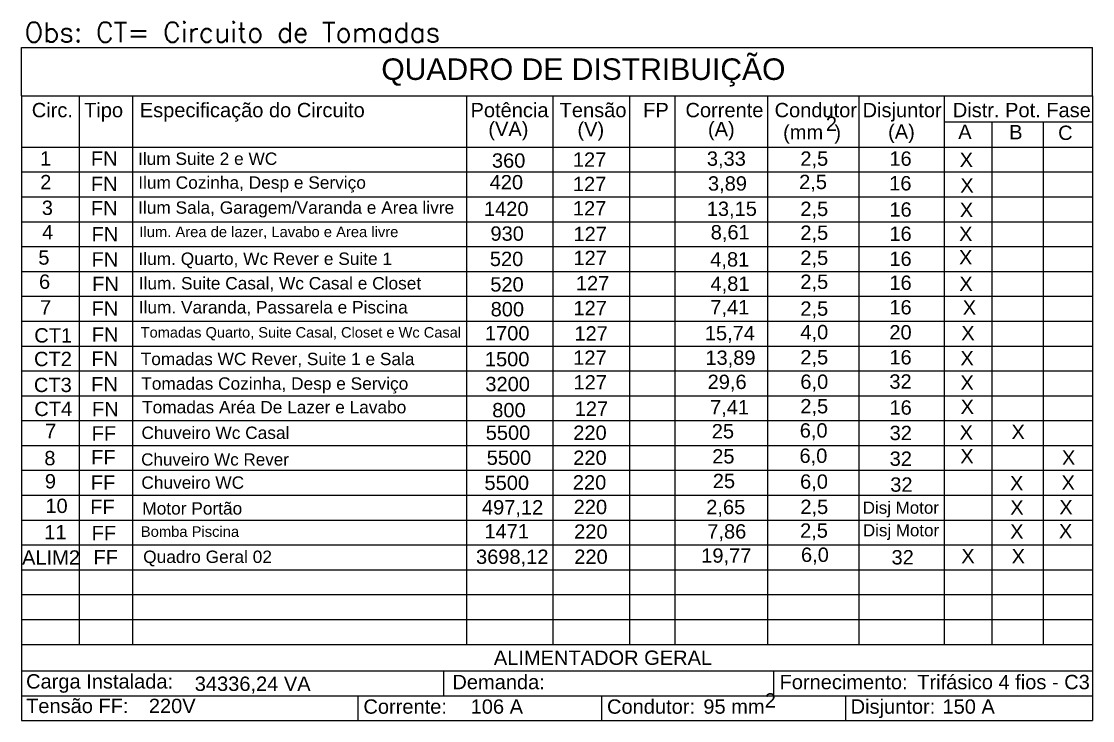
# Model space of a CAD drawing. Header units: millimetres. Extents: x 2718 to 3327, y 272 to 594.
# Drawn here: x 3119.7 to 3212.8, y 343.3 to 404.1 of the extents above; entities that cross this region are included whole.
import ezdxf

# ---------------------------------------------------------------- set-up
doc = ezdxf.new("R2010")
doc.units = ezdxf.units.MM
doc.header["$MEASUREMENT"] = 0
doc.linetypes.add('CONTINU', pattern=[0])
doc.layers.add('Legendas', color=7, linetype='CONTINUOUS')
doc.styles.add('ARIAL', font='arial.ttf', dxfattribs={"height": 2})
doc.styles.add('ROMANS', font='romans.shx', dxfattribs={"height": 0.1})

msp = doc.modelspace()

# ---------------------------------------------------------------- linework, layer by layer
at = {"layer": 'Legendas'}
for p, q in [((3119.706, 397.574), (3119.706, 401.799)), ((3119.706, 401.799), (3212.803, 401.799)), ((3212.803, 397.574), (3212.803, 401.799)), ((3119.706, 397.574), (3212.803, 397.574)), ((3119.706, 397.574), (3119.706, 343.279)), ((3124.719, 397.574), (3124.719, 349.903)), ((3129.363, 397.574), (3129.363, 349.903)), ((3158.401, 397.574), (3158.401, 349.903)), ((3165.887, 397.574), (3165.887, 349.903)), ((3172.557, 397.574), (3172.557, 349.903)), ((3176.485, 397.574), (3176.485, 349.903)), ((3184.564, 397.574), (3184.564, 349.903)), ((3192.495, 397.574), (3192.495, 349.903)), ((3199.906, 397.574), (3199.906, 349.903)), ((3212.803, 397.574), (3212.803, 343.279)), ((3199.906, 395.317), (3212.808, 395.317)), ((3204.038, 395.317), (3204.038, 349.903)), ((3208.525, 395.317), (3208.525, 349.903)), ((3212.808, 395.317), (3212.808, 391.772)), ((3119.706, 393.127), (3212.808, 393.127)), ((3119.706, 390.966), (3212.808, 390.966)), ((3119.706, 388.805), (3212.808, 388.805)), ((3119.706, 386.644), (3212.808, 386.644)), ((3119.706, 384.482), (3212.808, 384.482)), ((3119.706, 382.321), (3212.808, 382.321)), ((3119.706, 380.16), (3212.808, 380.16)), ((3119.706, 377.999), (3212.808, 377.999)), ((3119.706, 375.838), (3212.808, 375.838)), ((3119.706, 373.676), (3212.808, 373.676)), ((3119.706, 371.515), (3212.808, 371.515)), ((3119.706, 369.354), (3212.808, 369.354)), ((3119.706, 367.193), (3212.808, 367.193)), ((3119.706, 365.032), (3212.808, 365.032)), ((3119.706, 362.87), (3212.808, 362.87)), ((3119.706, 360.709), (3212.808, 360.709)), ((3119.706, 358.548), (3212.808, 358.548)), ((3119.706, 356.387), (3212.808, 356.387)), ((3119.706, 354.226), (3212.808, 354.226)), ((3119.706, 352.064), (3212.808, 352.064)), ((3119.706, 349.903), (3212.808, 349.903)), ((3119.706, 347.601), (3212.808, 347.601)), ((3156.413, 345.44), (3156.413, 347.601)), ((3185.09, 345.44), (3185.09, 347.601)), ((3119.706, 345.44), (3212.808, 345.44)), ((3148.932, 345.44), (3148.932, 343.279)), ((3170.128, 345.44), (3170.128, 343.279)), ((3191.325, 345.44), (3191.325, 343.279)), ((3119.706, 343.279), (3212.808, 343.279))]:
    msp.add_line(p, q, dxfattribs=at)

# ---------------------------------------------------------------- texts
at = {"layer": 'Legendas', "linetype": 'CONTINU', "lineweight": 13, "ltscale": 0.5, "style": 'ARIAL'}
msp.add_text('QUADRO DE DISTRIBUIÇÃO ', height=1.87027, dxfattribs=at).set_placement((3150.987, 398.969))
at = {"layer": 'Legendas', "style": 'ARIAL'}
for s, height, p in [('Circ.  Tipo   Especificação do Circuito                   Potência  Tensão   FP   Corrente  Condutor Disjuntor  Distr. Pot. Fase', 1.246849, (3120.606, 395.725)), ('2', 1.247, (3189.624, 394.535)), ('(VA)', 1.2468, (3160.292, 394.083)), ('(V)', 1.2468, (3168.034, 394.053)), ('(A)', 1.2468, (3179.378, 394.079)), ('(mm  )', 1.2468, (3185.91, 393.802)), ('(A)', 1.2468, (3195.035, 393.853)), ('A', 1.247, (3201.131, 393.837)), ('B', 1.247, (3205.559, 393.808)), ('C', 1.247, (3209.813, 393.75)), ('1', 1.247, (3121.321, 391.52)), ('FN', 1.2468, (3125.747, 391.514)), ('Ilum Suite 2 e WC ', 1.07542, (3129.84, 391.583)), ('360', 1.2468, (3160.601, 391.339)), ('127', 1.2468, (3167.635, 391.419)), ('3,33', 1.2468, (3179.282, 391.506)), ('2,5', 1.2468, (3187.408, 391.506)), ('16', 1.2468, (3195.145, 391.506)), ('X', 1.247, (3201.255, 391.402)), ('2', 1.247, (3121.338, 389.466)), ('FN', 1.2468, (3125.747, 389.307)), ('Ilum Cozinha, Desp e Serviço ', 1.07542, (3129.861, 389.512)), ('420', 1.2468, (3160.402, 389.454)), ('127', 1.2468, (3167.635, 389.302)), ('3,89', 1.2468, (3179.377, 389.346)), ('2,5', 1.2468, (3187.302, 389.478)), ('16', 1.2468, (3195.132, 389.364)), ('X', 1.247, (3201.312, 389.182)), ('3', 1.247, (3121.477, 387.231)), ('FN', 1.2468, (3125.747, 387.19)), ('Ilum Sala, Garagem/Varanda e Area livre', 1.07542, (3129.849, 387.338)), ('1420', 1.2468, (3159.906, 387.14)), ('127', 1.2468, (3167.635, 387.186)), ('13,15', 1.2468, (3179.273, 387.146)), ('2,5', 1.2468, (3187.408, 387.139)), ('16', 1.2468, (3195.145, 387.082)), ('X', 1.247, (3201.268, 387.046)), ('8,61', 1.2468, (3179.617, 385.106)), ('4', 1.247, (3121.505, 385.109)), ('FN', 1.2468, (3125.804, 384.934)), ('Ilum. Area de lazer, Lavabo e Area livre', 0.91756, (3129.957, 385.305)), ('930', 1.2468, (3160.472, 384.99)), ('127', 1.2468, (3167.686, 384.953)), ('2,5', 1.2468, (3187.408, 385.067)), ('16', 1.2468, (3195.145, 384.977)), ('X', 1.247, (3201.206, 384.961)), ('5', 1.247, (3121.174, 382.909)), ('FN', 1.2468, (3125.804, 382.747)), ('Ilum. Quarto, Wc Rever e Suite 1', 1.07542, (3129.881, 382.889)), ('520', 1.2468, (3160.421, 382.789)), ('127', 1.2468, (3167.686, 382.874)), ('4,81', 1.2468, (3179.577, 382.747)), ('2,5', 1.2468, (3187.408, 382.883)), ('16', 1.2468, (3195.145, 382.801)), ('X', 1.247, (3201.198, 382.926)), ('6', 1.247, (3121.235, 380.81)), ('FN', 1.2468, (3125.855, 380.613)), ('Ilum. Suite Casal, Wc Casal e Closet', 1.07542, (3129.906, 380.758)), ('520', 1.2468, (3160.457, 380.574)), ('127', 1.2468, (3167.894, 380.678)), ('4,81', 1.2468, (3179.599, 380.632)), ('2,5', 1.2468, (3187.408, 380.8)), ('16', 1.2468, (3195.145, 380.717)), ('X', 1.247, (3201.229, 380.63)), ('7', 1.247, (3121.324, 378.571)), ('FN', 1.2468, (3125.804, 378.463)), ('Ilum. Varanda, Passarela e Piscina', 1.07542, (3129.906, 378.669)), ('800', 1.2468, (3160.489, 378.417)), ('127', 1.2468, (3167.686, 378.514)), ('7,41', 1.2468, (3179.581, 378.585)), ('2,5', 1.2468, (3187.408, 378.469)), ('16', 1.2468, (3195.145, 378.585)), ('X', 1.247, (3201.522, 378.56)), ('CT1', 1.2468, (3120.823, 376.14)), ('FN', 1.2468, (3125.817, 376.205)), ('Tomadas Quarto, Suite Casal, Closet e Wc Casal', 0.90814, (3130.07, 376.57)), ('1700', 1.2468, (3159.991, 376.329)), ('127', 1.2468, (3167.77, 376.312)), ('15,74', 1.2468, (3179.104, 376.339)), ('4,0', 1.2468, (3187.408, 376.425)), ('20', 1.2468, (3195.145, 376.411)), ('X', 1.247, (3201.395, 376.344)), ('CT2', 1.2468, (3120.802, 374.09)), ('FN', 1.2468, (3125.786, 374.115)), ('Tomadas WC Rever, Suite 1 e Sala', 1.07542, (3130.076, 374.175)), ('1500', 1.2468, (3159.988, 374.075)), ('127', 1.2468, (3167.667, 374.203)), ('13,89', 1.2468, (3179.154, 374.201)), ('2,5', 1.2468, (3187.408, 374.241)), ('16', 1.2468, (3195.145, 374.234)), ('X', 1.247, (3201.321, 374.159)), ('29,6', 1.2468, (3179.347, 372.1)), ('6,0', 1.2468, (3187.408, 372.114)), ('32', 1.2468, (3195.145, 372.129)), ('CT3', 1.2468, (3120.793, 371.835)), ('FN', 1.2468, (3125.763, 371.898)), ('Tomadas Cozinha, Desp e Serviço', 1.07542, (3130.12, 372.04)), ('3200', 1.2468, (3160.03, 371.911)), ('127', 1.2468, (3167.69, 372.06)), ('X', 1.247, (3201.322, 372.03)), ('CT4', 1.2468, (3120.825, 369.751)), ('FN', 1.2468, (3125.839, 369.739)), ('Tomadas Aréa De Lazer e Lavabo', 1.07542, (3130.195, 369.987)), ('800', 1.2468, (3160.628, 369.641)), ('127', 1.2468, (3167.793, 369.769)), ('7,41', 1.2468, (3179.56, 369.89)), ('2,5', 1.2468, (3187.406, 369.985)), ('16', 1.2468, (3195.154, 369.871)), ('X', 1.247, (3201.338, 369.938)), ('7', 1.247, (3121.764, 367.828)), ('FF', 1.2468, (3125.81, 367.618)), ('Chuveiro Wc Casal', 1.07542, (3130.141, 367.758)), ('5500', 1.2468, (3160.06, 367.677)), ('220', 1.2468, (3167.669, 367.68)), ('25', 1.2468, (3179.708, 367.808)), ('6,0', 1.2468, (3187.356, 367.879)), ('32', 1.2468, (3195.168, 367.657)), ('X', 1.247, (3201.248, 367.711)), ('X', 1.247, (3205.758, 367.746)), ('25', 1.2468, (3179.746, 365.626)), ('6,0', 1.2468, (3187.333, 365.679)), ('X', 1.247, (3201.31, 365.641)), ('8', 1.247, (3121.696, 365.471)), ('FF', 1.2468, (3125.762, 365.543)), ('Chuveiro Wc Rever', 1.0605, (3130.114, 365.447)), ('5500', 1.2468, (3160.145, 365.504)), ('220', 1.2468, (3167.669, 365.504)), ('32', 1.2468, (3195.171, 365.422)), ('X', 1.247, (3210.145, 365.512)), ('9', 1.247, (3121.742, 363.459)), ('FF', 1.2468, (3125.738, 363.349)), ('Chuveiro WC', 1.07542, (3130.132, 363.428)), ('5500', 1.2468, (3159.955, 363.323)), ('220', 1.2468, (3167.632, 363.365)), ('25', 1.2468, (3179.797, 363.483)), ('6,0', 1.2468, (3187.385, 363.434)), ('32', 1.2468, (3195.222, 363.171)), ('X', 1.247, (3205.631, 363.292)), ('X', 1.247, (3210.108, 363.337)), ('10', 1.2468, (3121.789, 361.323)), ('FF', 1.2468, (3125.691, 361.227)), ('Motor Portão', 1.07542, (3130.212, 361.187)), ('497,12', 1.2468, (3159.733, 361.192)), ('220', 1.2468, (3167.706, 361.226)), ('2,65', 1.2468, (3179.229, 361.217)), ('2,5', 1.2468, (3187.41, 361.235)), ('Disj Motor', 1.0534, (3192.833, 361.26)), ('X', 1.247, (3205.654, 361.183)), ('X', 1.247, (3209.919, 361.206)), ('1471', 1.2468, (3159.946, 359.108)), ('220', 1.2468, (3167.743, 359.087)), ('7,86', 1.2468, (3179.317, 359.103)), ('2,5', 1.2468, (3187.384, 359.173)), ('Disj Motor', 1.0534, (3192.848, 359.294)), ('X', 1.247, (3205.646, 359.089)), ('X', 1.247, (3209.884, 359.123)), ('11', 1.2468, (3121.691, 359.034)), ('FF', 1.2468, (3125.809, 358.96)), ('Bomba Piscina', 0.91663, (3130.087, 359.248)), ('ALIM2', 1.2468, (3119.763, 356.829)), ('FF', 1.2468, (3125.969, 356.851)), ('Quadro Geral 02', 1.07542, (3130.291, 356.979)), ('3698,12', 1.2468, (3159.219, 356.897)), ('220', 1.2468, (3167.759, 356.897)), ('19,77', 1.2468, (3178.793, 357.002)), ('6,0', 1.2468, (3187.463, 357.071)), ('32', 1.2468, (3195.332, 356.851)), ('X', 1.247, (3201.4, 356.961)), ('X', 1.247, (3205.77, 356.943)), ('ALIMENTADOR GERAL', 1.24685, (3160.768, 348.119)), ('Carga Instalada: ', 1.24685, (3120.11, 346.063)), ('Demanda: ', 1.2468, (3157.164, 346.006)), ('Fornecimento:', 1.24685, (3185.598, 346.006)), ('Trifásico 4 fios - C3', 1.24685, (3197.566, 346.006)), ('34336,24 VA', 1.24685, (3134.77, 345.858)), ('2', 1.247, (3184.315, 344.411)), ('Tensão FF: ', 1.24685, (3120.11, 343.933)), ('220V ', 1.2468, (3130.781, 343.933)), ('Corrente: ', 1.2468, (3149.43, 343.875)), ('106 A', 1.2468, (3158.752, 343.875)), ('Condutor: ', 1.2468, (3170.605, 343.875)), ('95 mm ', 1.2468, (3178.976, 343.875)), ('Disjuntor: ', 1.24685, (3191.779, 343.875)), ('150 A ', 1.2468, (3199.76, 343.875))]:
    msp.add_text(s, height=height, dxfattribs=at).set_placement(p)
at = {"layer": 'Legendas', "lineweight": 30, "insert": (3119.977, 403.973), "char_height": 1.72351, "attachment_point": 1, "style": 'ROMANS'}
msp.add_mtext_dynamic_manual_height_columns('Obs: CT= Circuito de Tomadas', width=100.65391, gutter_width=8.618, heights=[0], dxfattribs=at)

doc.saveas('drawing.dxf')
